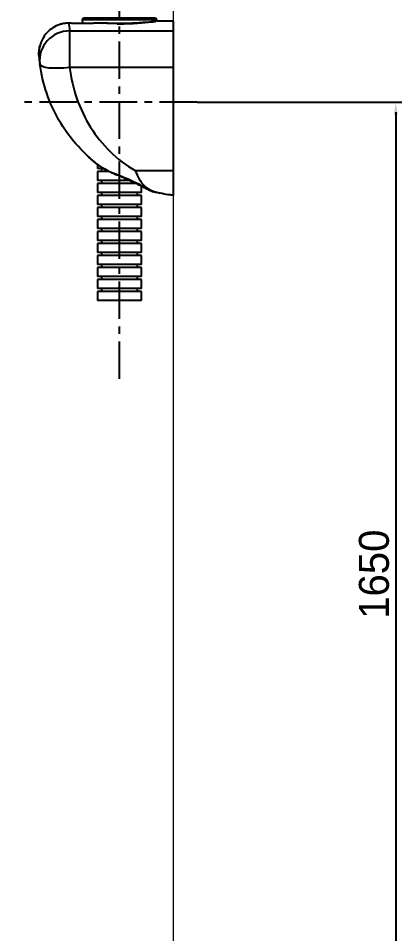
# Model space of a CAD drawing. Extents: x 0 to 1354, y 0 to 992.
# Drawn here: x 898 to 1025.7, y 186.9 to 491.9 of the extents above; entities that cross this region are included whole.
import ezdxf

# ---------------------------------------------------------------- set-up
doc = ezdxf.new("R2010")
doc.units = 0
doc.header["$LTSCALE"] = 10
doc.header["$MEASUREMENT"] = 0
doc.linetypes.add('CENTER', pattern=[2, 1.25, -0.25, 0.25, -0.25])
doc.layers.get('0').update_dxf_attribs({"linetype": 'CONTINUOUS'})
doc.layers.add('1', color=7, linetype='CONTINUOUS')
doc.layers.add('치수선', color=7, linetype='CONTINUOUS', lineweight=20)
doc.styles.add('Daelim Dimension', font='')
doc.styles.get('Daelim Dimension').set_extended_font_data('나눔고딕')

msp = doc.modelspace()

# ---------------------------------------------------------------- linework, layer by layer
at = {"color": 5, "ltscale": 0.5}
for p, q in [((957.51, 463.99), (1025.72, 463.99)), ((1023.75, 460.58), (1023.75, 145.12))]:
    msp.add_line(p, q, dxfattribs=at)
msp.add_solid([(1023.08, 459.77), (1024.42, 459.77), (1023.75, 463.77)], dxfattribs=at)
at = {"layer": '1', "color": 1, "linetype": 'CENTER'}
for p, q in [((931.7, 371.72), (931.7, 510.02)), ((957.51, 463.99), (897.95, 463.99))]:
    msp.add_line(p, q, dxfattribs=at)
at = {"layer": '1', "color": 7, "linetype": 'Continuous'}
for p, q in [((919.7, 491.89), (919.23, 491.39)), ((919.23, 491.39), (919.32, 490.16)), ((944.17, 491.39), (919.23, 491.39)), ((943.7, 491.89), (919.7, 491.89)), ((944.17, 491.39), (943.7, 491.89)), ((944.13, 490.89), (944.17, 491.39)), ((926.08, 490.3), (924.76, 490.3)), ((926.03, 490.28), (924.81, 490.28)), ((949.7, 490.89), (944.13, 490.89)), ((949.7, 487.72), (949.7, 490.89)), ((915.05, 487.72), (915.05, 475.62)), ((915.05, 487.72), (949.7, 487.72)), ((949.7, 475.62), (949.7, 487.72)), ((915.05, 475.62), (949.7, 475.62)), ((949.7, 441.18), (949.7, 475.62)), ((924.4, 443.19), (924.4, 441.89)), ((926.33, 441.89), (924.4, 441.89)), ((924.4, 440.89), (924.4, 437.89)), ((928.18, 440.89), (924.4, 440.89)), ((925.7, 441.89), (925.7, 440.89)), ((936.93, 441.18), (949.7, 441.18)), ((949.7, 432.89), (949.7, 441.18)), ((935.04, 437.89), (924.4, 437.89)), ((924.4, 436.89), (924.4, 433.89)), ((937.22, 436.89), (924.4, 436.89)), ((925.7, 437.89), (925.7, 436.89)), ((939, 433.89), (924.4, 433.89)), ((925.7, 433.89), (925.7, 432.89)), ((937.7, 432.89), (937.7, 433.89)), ((939, 433.89), (939, 435.98)), ((924.4, 432.89), (924.4, 429.89)), ((939, 432.89), (924.4, 432.89)), ((939, 429.89), (939, 432.89)), ((939, 429.89), (924.4, 429.89)), ((924.4, 428.89), (924.4, 425.89)), ((939, 428.89), (924.4, 428.89)), ((925.7, 429.89), (925.7, 428.89)), ((937.7, 428.89), (937.7, 429.89)), ((939, 425.89), (939, 428.89)), ((939, 425.89), (924.4, 425.89)), ((924.4, 424.89), (924.4, 421.89)), ((939, 424.89), (924.4, 424.89)), ((925.7, 425.89), (925.7, 424.89)), ((937.7, 424.89), (937.7, 425.89)), ((939, 421.89), (939, 424.89)), ((939, 421.89), (924.4, 421.89)), ((925.7, 421.89), (925.7, 420.89)), ((937.7, 420.89), (937.7, 421.89)), ((924.4, 420.89), (924.4, 417.89)), ((939, 420.89), (924.4, 420.89)), ((939, 417.89), (924.4, 417.89)), ((925.7, 417.89), (925.7, 416.89)), ((937.7, 416.89), (937.7, 417.89)), ((939, 417.89), (939, 420.89)), ((924.4, 416.89), (924.4, 413.89)), ((939, 416.89), (924.4, 416.89)), ((939, 413.89), (939, 416.89)), ((939, 413.89), (924.4, 413.89)), ((924.4, 412.89), (924.4, 409.89)), ((939, 412.89), (924.4, 412.89)), ((925.7, 413.89), (925.7, 412.89)), ((937.7, 412.89), (937.7, 413.89)), ((939, 409.89), (939, 412.89)), ((939, 409.89), (924.4, 409.89)), ((924.4, 408.89), (924.4, 405.89)), ((939, 408.89), (924.4, 408.89)), ((925.7, 409.89), (925.7, 408.89)), ((937.7, 408.89), (937.7, 409.89)), ((939, 405.89), (939, 408.89)), ((939, 405.89), (924.4, 405.89)), ((925.7, 405.89), (925.7, 404.89)), ((937.7, 404.89), (937.7, 405.89)), ((924.4, 404.89), (924.4, 401.89)), ((939, 404.89), (924.4, 404.89)), ((939, 401.89), (939, 404.89)), ((939, 401.89), (924.4, 401.89)), ((924.4, 400.89), (924.4, 397.89)), ((939, 400.89), (924.4, 400.89)), ((925.7, 401.89), (925.7, 400.89)), ((937.7, 400.89), (937.7, 401.89)), ((939, 397.89), (939, 400.89)), ((939, 397.89), (924.4, 397.89))]:
    msp.add_line(p, q, dxfattribs=at)
at = {"layer": '1', "color": 7, "linetype": 'Continuous', "extrusion": (6.12323e-17, -7.4988e-33, -1)}
for start, end in [(352.269, 352.5548), (307.7549, 314.5241)]:
    msp.add_arc((-955.51, 483.37), 50.81, start, end, dxfattribs=at)
at = {"layer": '1', "color": 7, "linetype": 'Continuous'}
for centre, major_axis, ratio, start_param, end_param in [((914.81, 488.26), (0.09, 2), 0.357631, 6.276828, 6.405218), ((915.05, 478.04), (-9.91, -1.31), 0.96772, 4.585417, 6.283185), ((915.05, 478.04), (-9.91, -1.31), 0.239333, 0, 1.539235)]:
    msp.add_ellipse(centre, major_axis=major_axis, ratio=ratio, start_param=start_param, end_param=end_param, dxfattribs=at)
for points, knots in [([(911.19, 489.6), (909.62, 488.98), (908.22, 487.97), (905.54, 484.76), (904.7, 482.23), (904.83, 479.7)], [0, 0, 0, 0, 0.401499, 0.401499, 1, 1, 1, 1]), ([(913.75, 490.22), (913.63, 490.22), (913.05, 490.17), (912.19, 489.97), (911.48, 489.71), (911.21, 489.6)], [0, 0, 0, 0, 0.137714, 0.664904, 1, 1, 1, 1]), ([(913.87, 490.25), (913.85, 490.25), (913.84, 490.25), (913.82, 490.24), (913.82, 490.24), (913.82, 490.23)], [0, 0, 0, 0, 0.932119, 0.932119, 1, 1, 1, 1]), ([(919.12, 490.16), (918.62, 490.16), (917.61, 490.17), (916.19, 490.2), (915.31, 490.24), (914.91, 490.26)], [0, 0, 0, 0, 0.346493, 0.701474, 1, 1, 1, 1]), ([(924.75, 490.3), (924.37, 490.28), (923.53, 490.24), (922.15, 490.19), (920.66, 490.16), (919.64, 490.15), (919.13, 490.16), (919.12, 490.16)], [0, 0, 0, 0, 0.21806, 0.47613, 0.734344, 0.995673, 1, 1, 1, 1]), ([(924.75, 490.3), (924.77, 490.3), (924.79, 490.29), (924.81, 490.29), (924.81, 490.28), (924.81, 490.28)], [0, 0, 0, 0, 0.948259, 0.948259, 1, 1, 1, 1]), ([(930.85, 490.09), (931.09, 490.09), (931.33, 490.09), (933.7, 490.09), (935.82, 490.17), (939.47, 490.41), (941.01, 490.56), (943.15, 490.8), (943.74, 490.88), (943.84, 490.9), (943.35, 490.84), (941.4, 490.62), (939.95, 490.48), (936.4, 490.23), (934.3, 490.14), (930.08, 490.11), (927.93, 490.18), (926.03, 490.28)], [0, 0, 0, 0, 0.015967, 0.015967, 0.156543, 0.156543, 0.297119, 0.297119, 0.437696, 0.437696, 0.578272, 0.578272, 0.718848, 0.718848, 0.859424, 0.859424, 1, 1, 1, 1]), ([(926.03, 490.28), (926.03, 490.28), (926.03, 490.29), (926.05, 490.29), (926.07, 490.3), (926.09, 490.3)], [0, 0, 0, 0, 0.048294, 0.048294, 1, 1, 1, 1]), ([(930.86, 490.15), (930.38, 490.15), (929.41, 490.16), (927.97, 490.21), (926.86, 490.25), (926.25, 490.29), (926.09, 490.3)], [0, 0, 0, 0, 0.28889, 0.587438, 0.888444, 1, 1, 1, 1]), ([(904.82, 479.7), (904.82, 479.66), (904.83, 479.46), (904.87, 478.94), (904.95, 478.07), (905.02, 477.35), (905.09, 476.89), (905.09, 476.85)], [0, 0, 0, 0, 0.068436, 0.333791, 0.637711, 0.966343, 1, 1, 1, 1]), ([(924.24, 443.32), (921.68, 445.32), (919.28, 447.6), (915.01, 452.51), (913.13, 455.15), (909.85, 460.84), (908.47, 463.88), (906.35, 470.12), (905.58, 473.36), (905.14, 476.73)], [0, 0, 0, 0, 0.25, 0.25, 0.5, 0.5, 0.75, 0.75, 1, 1, 1, 1]), ([(915.05, 475.62), (915.49, 471.95), (916.31, 468.45), (918.66, 461.75), (920.2, 458.53), (923.9, 452.65), (926.07, 449.93), (931.05, 445.07), (933.81, 442.95), (936.93, 441.18)], [0, 0, 0, 0, 0.25, 0.25, 0.5, 0.5, 0.75, 0.75, 1, 1, 1, 1]), ([(927.81, 441.08), (927.81, 441.08), (927.81, 441.08), (927.78, 441.1), (927.77, 441.12), (927.76, 441.16), (927.76, 441.17), (927.76, 441.17)], [0, 0, 0, 0, 0.102368, 0.102368, 0.924624, 0.924624, 1, 1, 1, 1]), ([(927.81, 441.09), (928.14, 440.92), (928.99, 440.51), (930.39, 439.91), (931.93, 439.28), (933.28, 438.69), (934.09, 438.31), (934.44, 438.13)], [0, 0, 0, 0, 0.154276, 0.391878, 0.62114, 0.832199, 1, 1, 1, 1]), ([(936.93, 441.18), (937.66, 439.1), (938.64, 437.35), (941.33, 434.84), (943.05, 434.06), (945.18, 433.62)], [0, 0, 0, 0, 0.5, 0.5, 1, 1, 1, 1]), ([(934.45, 438.15), (934.5, 438.13), (934.55, 438.13), (934.66, 438.18), (934.7, 438.21), (934.75, 438.25), (934.76, 438.26), (934.76, 438.26)], [0, 0, 0, 0, 0.613027, 0.613027, 0.963392, 0.963392, 1, 1, 1, 1]), ([(934.45, 438.14), (934.62, 438.07), (935.34, 437.75), (936.56, 437.18), (938.09, 436.45), (939.49, 435.73), (940.77, 435.06), (941.91, 434.52), (942.74, 434.18), (943.22, 434.07), (943.35, 434.04)], [0, 0, 0, 0, 0.047473, 0.207278, 0.365783, 0.523982, 0.674192, 0.815613, 0.951346, 1, 1, 1, 1]), ([(934.76, 438.26), (936.6, 437.48), (938.29, 436.61), (941.19, 435.01), (942.45, 434.26), (943.32, 434.04)], [0, 0, 0, 0, 0.5, 0.5, 1, 1, 1, 1]), ([(949.7, 432.89), (949.7, 432.89), (949.44, 432.92), (948.77, 433.01), (948.36, 433.06), (947.07, 433.26), (946.14, 433.42), (945.18, 433.62)], [0, 0, 0, 0, 0.25, 0.25, 0.5, 0.5, 1, 1, 1, 1])]:
    msp.add_open_spline(points, degree=3, knots=knots, dxfattribs=at)
for points, degree in [([(913.82, 490.23), (912.92, 490.14), (912.03, 489.93), (911.19, 489.6)], 3), ([(914.81, 490.25), (914.48, 490.26), (914.15, 490.25), (913.82, 490.23)], 3), ([(914.9, 490.25), (914.38, 490.29), (913.88, 490.23)], 2), ([(924.81, 490.28), (921.7, 490.12), (918.03, 490.1), (914.81, 490.25)], 3), ([(914.81, 490.25), (914.85, 489.72), (914.91, 488.88), (915.05, 487.72)], 3), ([(904.85, 479.48), (904.76, 480.61), (904.87, 481.76), (905.17, 482.85)], 3), ([(905.14, 476.73), (905.13, 476.78), (905.12, 476.82), (905.12, 476.87)], 3), ([(923.83, 443.64), (923.97, 443.54), (924.11, 443.43), (924.24, 443.32)], 3), ([(924.24, 443.32), (925.31, 442.49), (926.49, 441.79), (927.76, 441.17)], 3), ([(926.38, 441.91), (926.85, 441.63), (927.33, 441.35), (927.82, 441.1)], 3), ([(927.76, 441.17), (929.99, 440.13), (932.51, 439.32), (934.76, 438.26)], 3), ([(945.18, 433.62), (944.56, 433.75), (943.94, 433.89), (943.32, 434.04)], 3)]:
    msp.add_open_spline(points, degree=degree, dxfattribs=at)
at = {"layer": '치수선'}
msp.add_line((949.7, 120.98), (949.7, 719.51), dxfattribs=at)

# ---------------------------------------------------------------- texts
at = {"color": 7, "ltscale": 0.5, "insert": (1016.52, 306.67), "char_height": 10, "attachment_point": 5, "rotation": 90, "style": 'Daelim Dimension'}
msp.add_mtext('\\A1;1650', dxfattribs=at)

doc.saveas('drawing.dxf')
